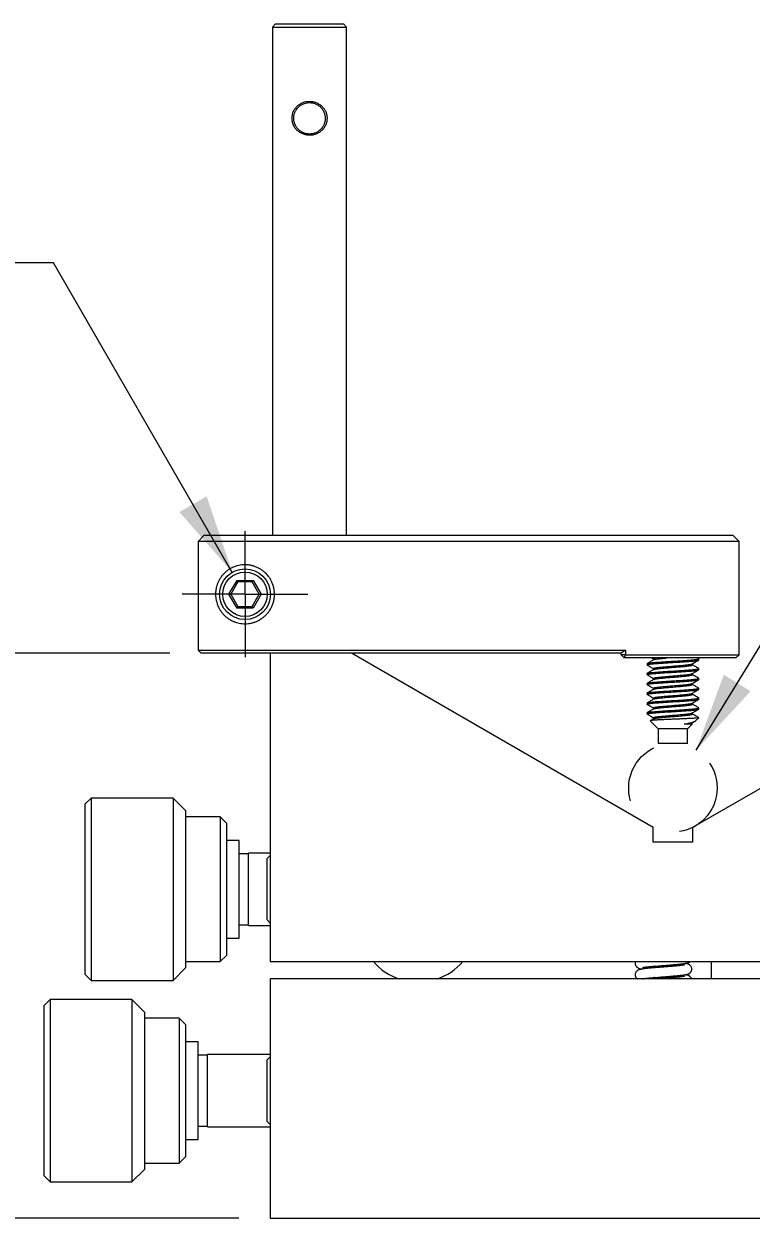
# Model space of a CAD drawing. Header units: inches. Extents: x 0.1 to 10.9, y 0.1 to 8.4.
# Drawn here: x 6.521 to 7.677, y 1.89 to 3.788 of the extents above; entities that cross this region are included whole.
import ezdxf

# ---------------------------------------------------------------- set-up
doc = ezdxf.new("R2010")
doc.units = ezdxf.units.IN
doc.header["$MEASUREMENT"] = 0
doc.linetypes.add('HIDDEN', pattern=[0.075, 0.05, -0.025])
doc.styles.add('SLDTEXTSTYLE0', font='TXT', dxfattribs={"width": 0.75})
doc.dimstyles.new('SLDDIMSTYLE0', dxfattribs={"dimtxt": 0.08, "dimasz": 0.125, "dimexe": 0, "dimexo": 0.0625, "dimgap": 0.02, "dimtad": 0, "dimtih": 1, "dimtoh": 1, "dimlfac": 2, "dimrnd": 1e-09, "dimzin": 4, "dimdsep": 46, "dimtxsty": 'SLDTEXTSTYLE0', "dimsah": 1, "dimcen": 0.09, "dimadec": 0, "dimazin": 1, "dimtfac": 1, "dimtofl": 0, "dimtmove": 0, "dimatfit": 3, "dimfxl": 1, "dimfrac": 2, "dimtolj": 1, "dimtzin": 12, "dimarcsym": 0})
doc.dimstyles.new('SLDDIMSTYLE4', dxfattribs={"dimtxt": 0.08, "dimasz": 0.125, "dimexe": 0, "dimexo": 0.0625, "dimgap": 0.02, "dimtad": 0, "dimtih": 1, "dimtoh": 1, "dimlfac": 2, "dimrnd": 1e-09, "dimdsep": 46, "dimtxsty": 'SLDTEXTSTYLE0', "dimsah": 1, "dimcen": 0, "dimadec": 0, "dimazin": 2, "dimtfac": 1, "dimtofl": 0, "dimtmove": 0, "dimatfit": 3, "dimfxl": 1, "dimfrac": 2, "dimtolj": 1, "dimtzin": 12, "dimarcsym": 0})
doc.dimstyles.new('SLDDIMSTYLE6', dxfattribs={"dimtxt": 0.08, "dimasz": 0.125, "dimexe": 0, "dimexo": 0.0625, "dimgap": 0.02, "dimtad": 0, "dimtih": 1, "dimtoh": 1, "dimlfac": 2, "dimrnd": 1e-09, "dimzin": 12, "dimdsep": 46, "dimtxsty": 'SLDTEXTSTYLE0', "dimsah": 1, "dimcen": 0, "dimadec": 0, "dimazin": 3, "dimtfac": 1, "dimtofl": 0, "dimtmove": 0, "dimatfit": 3, "dimfxl": 1, "dimfrac": 2, "dimtolj": 1, "dimtzin": 12, "dimarcsym": 0})

# ---------------------------------------------------------------- blocks, each defined once
blk = doc.blocks.new('_D_19')
at = {"color": 8, "linetype": 'Continuous', "lineweight": 0}
for p, q in [((7.5896, 2.6339), (8.084, 3.44)), ((8.084, 3.44), (8.234, 3.44))]:
    blk.add_line(p, q, dxfattribs=at)
at = {"color": 8, "linetype": 'Continuous', "lineweight": 18}
blk.add_solid([(7.5896, 2.6339), (7.6762, 2.7274), (7.6336, 2.7535)], dxfattribs=at)
at = {"color": 8, "linetype": 'Continuous', "lineweight": 18, "char_height": 0.08, "attachment_point": 1, "style": 'SLDTEXTSTYLE0'}
for s, insert in [('Ø', (8.234, 3.4796)), ('0.28', (8.3266, 3.4796)), ('in [Ø7.1mm]', (8.5335, 3.4796)), ('TEST BALL', (8.234, 3.3526))]:
    blk.add_mtext(s, dxfattribs=dict(at, insert=insert))
blk = doc.blocks.new('_D_20')
at = {"color": 8, "linetype": 'Continuous', "lineweight": 0}
for p, q in [((6.7531, 2.7877), (6.0032, 2.7877)), ((6.0532, 2.7877), (6.0532, 2.5938)), ((5.8498, 2.2201), (5.8254, 2.2201)), ((5.8254, 2.2201), (5.8254, 2.0931)), ((6.2567, 2.2201), (6.2811, 2.2201)), ((6.2811, 2.2201), (6.2811, 2.0931)), ((5.8254, 2.0931), (5.8498, 2.0931)), ((6.2811, 2.0931), (6.2567, 2.0931)), ((6.0532, 1.8902), (6.0532, 2.0769)), ((6.8628, 1.8902), (6.0032, 1.8902))]:
    blk.add_line(p, q, dxfattribs=at)
at = {"color": 8, "linetype": 'Continuous', "lineweight": 18}
for points in [[(6.0532, 2.7877), (6.0282, 2.6627), (6.0782, 2.6627)], [(6.0532, 1.8902), (6.0782, 2.0152), (6.0282, 2.0152)]]:
    blk.add_solid(points, dxfattribs=at)
at = {"color": 8, "linetype": 'Continuous', "lineweight": 18, "char_height": 0.08, "attachment_point": 1, "style": 'SLDTEXTSTYLE0'}
for s, insert in [('MINIMUM', (5.8077, 2.5699)), ('ADJUSTABLE HEIGHT', (5.5434, 2.4429)), ('1.80in', (5.9066, 2.3395)), ('45.6mm', (5.8498, 2.1962))]:
    blk.add_mtext(s, dxfattribs=dict(at, insert=insert))
blk = doc.blocks.new('_D_21')
at = {"color": 8, "linetype": 'Continuous', "lineweight": 0}
for p, q in [((6.5686, 3.4083), (6.4186, 3.4083)), ((6.8526, 2.9163), (6.5686, 3.4083))]:
    blk.add_line(p, q, dxfattribs=at)
at = {"color": 8, "linetype": 'Continuous', "lineweight": 18}
blk.add_solid([(6.8526, 2.9163), (6.8118, 3.0371), (6.7685, 3.0121)], dxfattribs=at)
at = {"color": 8, "linetype": 'Continuous', "lineweight": 18, "char_height": 0.08, "attachment_point": 1, "style": 'SLDTEXTSTYLE0'}
for s, insert in [('3-48 LOCKING SCREW', (5.2637, 3.4479)), ('FOR ADJUSTING PM4', (5.3248, 3.3209)), ('5/64in [2.0mm] HEX', (5.4002, 3.1939))]:
    blk.add_mtext(s, dxfattribs=dict(at, insert=insert))
blk = doc.blocks.new('SW_CENTERMARKSYMBOL_7')
at = {"color": 0, "linetype": 'Continuous', "lineweight": 18}
for q in [(0, 0.1), (-0.1, 0), (0, -0.1), (0.1, 0)]:
    blk.add_line((0, 0), q, dxfattribs=at)

msp = doc.modelspace()

# ---------------------------------------------------------------- linework, layer by layer
at = {"color": 7, "linetype": 'Continuous', "lineweight": 18}
for p, q in [((6.9213, 3.7877), (6.9163, 3.7827)), ((6.9163, 3.7827), (6.9163, 2.9752)), ((6.9163, 3.7827), (7.0343, 3.7827)), ((6.9213, 3.7877), (7.0293, 3.7877)), ((7.0343, 3.7827), (7.0293, 3.7877)), ((7.0343, 2.9752), (7.0343, 3.7827)), ((6.8081, 2.9752), (6.7981, 2.9652)), ((6.9457, 2.9652), (6.7981, 2.9652)), ((6.7981, 2.9652), (6.7981, 2.7927)), ((6.8081, 2.9752), (6.9426, 2.9752)), ((6.9426, 2.9752), (7.513, 2.9752)), ((7.5098, 2.9652), (6.9457, 2.9652)), ((7.6578, 2.9652), (7.5098, 2.9652)), ((7.513, 2.9752), (7.6478, 2.9752)), ((7.6578, 2.9652), (7.6478, 2.9752)), ((7.6578, 2.7852), (7.6578, 2.9652)), ((6.8473, 2.8815), (6.8601, 2.9035)), ((6.8601, 2.9035), (6.8855, 2.9035)), ((6.8601, 2.9035), (6.8615, 2.901)), ((6.884, 2.901), (6.8855, 2.9035)), ((6.8855, 2.9035), (6.8982, 2.8815)), ((6.8615, 2.901), (6.8502, 2.8815)), ((6.884, 2.901), (6.8615, 2.901)), ((6.8953, 2.8815), (6.884, 2.901)), ((6.8601, 2.8594), (6.8473, 2.8815)), ((6.8473, 2.8815), (6.8502, 2.8815)), ((6.8502, 2.8815), (6.8615, 2.8619)), ((6.884, 2.8619), (6.8953, 2.8815)), ((6.8982, 2.8815), (6.8855, 2.8594)), ((6.8953, 2.8815), (6.8982, 2.8815)), ((6.8601, 2.8594), (6.8615, 2.8619)), ((6.8855, 2.8594), (6.8601, 2.8594)), ((6.8615, 2.8619), (6.884, 2.8619)), ((6.884, 2.8619), (6.8855, 2.8594)), ((6.7981, 2.7927), (6.9457, 2.7927)), ((6.7981, 2.7927), (6.8031, 2.7877)), ((6.9457, 2.7927), (7.4773, 2.7927)), ((7.4773, 2.7927), (7.4703, 2.7879)), ((7.4773, 2.7927), (7.4773, 2.7852)), ((6.9128, 2.7877), (6.8031, 2.7877)), ((7.0418, 2.7877), (6.9128, 2.7877)), ((6.9128, 2.7877), (6.9128, 2.2977)), ((7.4703, 2.7877), (7.0418, 2.7877)), ((7.5215, 2.5108), (7.0418, 2.7877)), ((7.4703, 2.7852), (7.4703, 2.7879)), ((7.4773, 2.7852), (7.4703, 2.7852)), ((7.4753, 2.7802), (7.4703, 2.7852)), ((7.4753, 2.7802), (7.4773, 2.7852)), ((7.5114, 2.7802), (7.4753, 2.7802)), ((7.4773, 2.7852), (7.5098, 2.7852)), ((7.5098, 2.7852), (7.6578, 2.7852)), ((7.6528, 2.7802), (7.5114, 2.7802)), ((7.5118, 2.7712), (7.5118, 2.7693)), ((7.5196, 2.7802), (7.5219, 2.7789)), ((7.5219, 2.779), (7.5219, 2.7773)), ((7.5836, 2.7693), (7.5836, 2.7711)), ((8.0637, 2.7877), (7.584, 2.5108)), ((7.5936, 2.7793), (7.5919, 2.7802)), ((7.5938, 2.7771), (7.5938, 2.779)), ((7.6528, 2.7802), (7.6578, 2.7852)), ((7.5118, 2.7556), (7.5118, 2.7537)), ((7.5219, 2.7634), (7.5219, 2.7616)), ((7.5836, 2.7537), (7.5836, 2.7554)), ((7.5938, 2.7615), (7.5938, 2.7634)), ((7.5118, 2.74), (7.5118, 2.738)), ((7.5219, 2.7478), (7.5219, 2.746)), ((7.5836, 2.738), (7.5836, 2.7398)), ((7.5938, 2.7458), (7.5938, 2.7478)), ((7.5118, 2.7244), (7.5118, 2.7224)), ((7.5219, 2.7322), (7.5219, 2.7304)), ((7.5219, 2.7165), (7.5219, 2.7148)), ((7.5836, 2.7224), (7.5836, 2.7242)), ((7.5938, 2.7302), (7.5938, 2.7322)), ((7.5938, 2.7146), (7.5938, 2.7165)), ((7.5118, 2.7087), (7.5118, 2.7068)), ((7.5219, 2.7009), (7.5219, 2.6991)), ((7.5836, 2.7068), (7.5836, 2.7086)), ((7.5938, 2.699), (7.5938, 2.7009)), ((7.5118, 2.6931), (7.5118, 2.6912)), ((7.5167, 2.6803), (7.5293, 2.6677)), ((7.5219, 2.6853), (7.5219, 2.6835)), ((7.5832, 2.6751), (7.5836, 2.6755)), ((7.5833, 2.6771), (7.5882, 2.68)), ((7.5836, 2.6912), (7.5836, 2.6929)), ((7.5836, 2.6755), (7.5836, 2.6773)), ((7.5838, 2.6756), (7.5836, 2.6757)), ((7.5892, 2.6807), (7.5938, 2.6853)), ((7.5938, 2.6853), (7.5938, 2.6853)), ((7.5293, 2.6677), (7.5293, 2.6443)), ((7.5762, 2.6677), (7.5293, 2.6677)), ((7.5762, 2.6677), (7.5839, 2.6754)), ((7.5762, 2.6443), (7.5762, 2.6677)), ((7.5762, 2.6443), (7.5293, 2.6443)), ((6.6284, 2.5577), (6.6184, 2.5477)), ((6.6184, 2.5477), (6.6184, 2.2777)), ((6.7584, 2.5577), (6.6284, 2.5577)), ((6.6284, 2.5577), (6.6284, 2.2677)), ((6.7784, 2.5377), (6.7584, 2.5577)), ((6.7584, 2.5577), (6.7584, 2.2677)), ((6.7784, 2.5377), (6.7784, 2.2877)), ((6.8334, 2.5277), (6.7784, 2.5277)), ((6.8434, 2.5177), (6.8334, 2.5277)), ((6.8334, 2.5277), (6.8334, 2.2977)), ((6.8434, 2.5177), (6.8434, 2.3077)), ((7.5215, 2.4877), (7.5215, 2.5108)), ((7.584, 2.5108), (7.584, 2.4877)), ((6.8634, 2.4902), (6.8434, 2.4902)), ((6.8634, 2.3352), (6.8634, 2.4902)), ((7.584, 2.4877), (7.5215, 2.4877)), ((6.8784, 2.4692), (6.8634, 2.4692)), ((6.9128, 2.4702), (6.8784, 2.4702)), ((6.8784, 2.3552), (6.8784, 2.4702)), ((6.9128, 2.4665), (6.9078, 2.4615)), ((6.9078, 2.4127), (6.9078, 2.4615)), ((6.9078, 2.364), (6.9078, 2.4127)), ((6.8634, 2.3562), (6.8784, 2.3562)), ((6.8784, 2.3552), (6.9128, 2.3552)), ((6.9078, 2.364), (6.9128, 2.359)), ((6.8434, 2.3352), (6.8634, 2.3352)), ((6.7784, 2.2977), (6.8334, 2.2977)), ((6.8334, 2.2977), (6.8434, 2.3077)), ((6.9128, 2.2977), (8.0878, 2.2977)), ((7.6133, 2.2977), (7.6133, 2.2702)), ((6.6184, 2.2777), (6.6284, 2.2677)), ((6.7584, 2.2677), (6.7784, 2.2877)), ((6.6284, 2.2677), (6.7584, 2.2677)), ((6.9128, 2.2702), (6.9128, 1.8902)), ((8.1378, 2.2702), (6.9128, 2.2702)), ((6.5632, 2.2377), (6.5532, 2.2277)), ((6.5532, 2.2277), (6.5532, 1.9577)), ((6.6932, 2.2377), (6.5632, 2.2377)), ((6.5632, 2.2377), (6.5632, 1.9477)), ((6.7132, 2.2177), (6.6932, 2.2377)), ((6.6932, 2.2377), (6.6932, 1.9477)), ((6.7132, 2.2177), (6.7132, 1.9677)), ((6.7682, 2.2077), (6.7132, 2.2077)), ((6.7782, 2.1977), (6.7682, 2.2077)), ((6.7682, 2.2077), (6.7682, 1.9777)), ((6.7782, 2.1977), (6.7782, 1.9877)), ((6.7982, 2.1702), (6.7782, 2.1702)), ((6.7982, 2.0152), (6.7982, 2.1702)), ((6.8132, 2.1492), (6.7982, 2.1492)), ((6.9128, 2.1502), (6.8132, 2.1502)), ((6.8132, 2.0352), (6.8132, 2.1502)), ((6.9128, 2.1465), (6.9078, 2.1415)), ((6.9078, 2.044), (6.9078, 2.1415)), ((6.7982, 2.0362), (6.8132, 2.0362)), ((6.8132, 2.0352), (6.9128, 2.0352)), ((6.9078, 2.044), (6.9128, 2.039)), ((6.7782, 2.0152), (6.7982, 2.0152)), ((6.7132, 1.9777), (6.7682, 1.9777)), ((6.7682, 1.9777), (6.7782, 1.9877)), ((6.5532, 1.9577), (6.5632, 1.9477)), ((6.6932, 1.9477), (6.7132, 1.9677)), ((6.5632, 1.9477), (6.6932, 1.9477)), ((6.9128, 1.8902), (8.1378, 1.8902))]:
    msp.add_line(p, q, dxfattribs=at)
for radius in [0.0403, 0.0353]:
    msp.add_circle((6.8728, 2.8815), radius, dxfattribs=at)
at = {"color": 8, "linetype": 'HIDDEN', "lineweight": 18}
msp.add_circle((7.5528, 2.5739), 0.0703, dxfattribs=at)
at = {"color": 7, "linetype": 'Continuous', "lineweight": 18}
for start, end in [(220.7934, 251.2031), (288.7969, 319.2066)]:
    msp.add_arc((7.1478, 2.359), 0.0938, start, end, dxfattribs=at)
for points, knots in [([(6.9753, 3.6642), (6.9771, 3.6641), (6.9808, 3.664), (6.9861, 3.6624), (6.991, 3.6599), (6.9954, 3.6565), (6.999, 3.6524), (7.0017, 3.6479), (7.0033, 3.6429), (7.0038, 3.6378), (7.0033, 3.6326), (7.0017, 3.6277), (6.9991, 3.6231), (6.9954, 3.619), (6.9911, 3.6156), (6.9862, 3.613), (6.9809, 3.6115), (6.9753, 3.6111), (6.9697, 3.6116), (6.9643, 3.6132), (6.9595, 3.6156), (6.9551, 3.619), (6.9515, 3.623), (6.9489, 3.6276), (6.9473, 3.6325), (6.9468, 3.6377), (6.9473, 3.6429), (6.9488, 3.6478), (6.9515, 3.6524), (6.9552, 3.6565), (6.9595, 3.6599), (6.9644, 3.6624), (6.9697, 3.664), (6.9734, 3.6641), (6.9753, 3.6642)], [0, 0, 0, 0, 0.032022, 0.063226, 0.094709, 0.12754, 0.160585, 0.191041, 0.220273, 0.249816, 0.27933, 0.308563, 0.339053, 0.372165, 0.405024, 0.43652, 0.467735, 0.499779, 0.53196, 0.564197, 0.595623, 0.627362, 0.66046, 0.690959, 0.720226, 0.749801, 0.779323, 0.808575, 0.839108, 0.872293, 0.905232, 0.93677, 0.967989, 1, 1, 1, 1]), ([(6.9753, 3.6627), (6.974, 3.6627), (6.9712, 3.6625), (6.9668, 3.6614), (6.962, 3.6592), (6.9574, 3.6556), (6.9538, 3.651), (6.9516, 3.6461), (6.9505, 3.6417), (6.9502, 3.6375), (6.9505, 3.6332), (6.9515, 3.6297), (6.9525, 3.6274), (6.9531, 3.6262), (6.9538, 3.625), (6.9551, 3.6229), (6.9571, 3.6204), (6.9599, 3.618), (6.9623, 3.6163), (6.9641, 3.6153), (6.9651, 3.6149), (6.9655, 3.6147), (6.9656, 3.6147), (6.9656, 3.6147), (6.9656, 3.6147), (6.9656, 3.6147), (6.9672, 3.614), (6.9705, 3.613), (6.975, 3.6126), (6.9786, 3.6129), (6.9814, 3.6134), (6.9847, 3.6145), (6.9888, 3.6164), (6.9932, 3.6199), (6.9966, 3.6243), (6.9986, 3.6284), (6.9996, 3.6317), (7.0001, 3.6345), (7.0004, 3.6381), (7.0001, 3.6417), (6.9992, 3.645), (6.9981, 3.6481), (6.9961, 3.6518), (6.993, 3.6555), (6.9893, 3.6586), (6.985, 3.6609), (6.9803, 3.6624), (6.9769, 3.6626), (6.9753, 3.6627)], [0, 0, 0, 0, 0.023506, 0.052105, 0.085928, 0.12505, 0.164158, 0.197941, 0.226474, 0.249904, 0.277045, 0.30822, 0.316683, 0.325413, 0.334412, 0.343767, 0.372327, 0.39572, 0.415777, 0.429341, 0.435903, 0.437196, 0.437456, 0.437511, 0.437523, 0.437526, 0.437626, 0.470495, 0.501732, 0.521831, 0.538927, 0.555779, 0.586951, 0.625251, 0.663452, 0.694584, 0.711445, 0.728534, 0.748538, 0.779674, 0.795879, 0.812538, 0.84354, 0.874768, 0.906253, 0.937605, 0.968758, 1, 1, 1, 1]), ([(6.9103, 2.9096), (6.9113, 2.9082), (6.9133, 2.9053), (6.9157, 2.9006), (6.9176, 2.8956), (6.9189, 2.8905), (6.9196, 2.8853), (6.9197, 2.88), (6.9193, 2.8748), (6.9182, 2.8696), (6.9166, 2.8646), (6.9144, 2.8598), (6.9117, 2.8553), (6.9086, 2.8511), (6.9049, 2.8473), (6.9009, 2.8439), (6.8966, 2.841), (6.892, 2.8387), (6.8874, 2.8368), (6.8826, 2.8356), (6.8778, 2.8348), (6.8731, 2.8345), (6.8683, 2.8347), (6.8636, 2.8354), (6.859, 2.8366), (6.8544, 2.8383), (6.8499, 2.8405), (6.8455, 2.8433), (6.8416, 2.8464), (6.8383, 2.8497), (6.8354, 2.8531), (6.8328, 2.8569), (6.8307, 2.8607), (6.829, 2.8645), (6.8277, 2.8683), (6.8268, 2.8722), (6.8261, 2.8763), (6.8258, 2.8805), (6.8259, 2.8846), (6.8264, 2.8883), (6.827, 2.8918), (6.828, 2.8956), (6.8295, 2.8996), (6.8314, 2.9038), (6.834, 2.9081), (6.8374, 2.9124), (6.8415, 2.9166), (6.8457, 2.9199), (6.8499, 2.9225), (6.854, 2.9245), (6.8582, 2.9261), (6.8628, 2.9274), (6.8676, 2.9282), (6.8727, 2.9284), (6.8779, 2.9282), (6.8831, 2.9273), (6.8882, 2.9258), (6.8931, 2.9238), (6.8976, 2.9213), (6.9017, 2.9185), (6.9051, 2.9155), (6.908, 2.9125), (6.9095, 2.9106), (6.9103, 2.9096)], [0, 0, 0, 0, 0.016955, 0.033964, 0.05092, 0.067874, 0.084883, 0.101837, 0.118769, 0.135756, 0.15269, 0.169636, 0.186637, 0.203582, 0.220495, 0.237465, 0.254375, 0.270759, 0.287198, 0.303583, 0.319608, 0.335681, 0.351713, 0.368622, 0.385578, 0.402497, 0.42174, 0.441032, 0.460281, 0.476814, 0.493412, 0.509993, 0.526503, 0.539975, 0.553475, 0.566929, 0.580531, 0.59419, 0.607783, 0.61932, 0.630894, 0.642442, 0.65862, 0.674859, 0.691064, 0.712817, 0.734645, 0.75641, 0.772888, 0.78943, 0.805962, 0.822426, 0.839932, 0.857487, 0.874982, 0.892554, 0.91019, 0.927758, 0.94394, 0.960174, 0.976358, 0.988179, 1, 1, 1, 1]), ([(7.512, 2.769), (7.5119, 2.7691), (7.5116, 2.7693), (7.512, 2.7696), (7.513, 2.7699), (7.5148, 2.7703), (7.5172, 2.7706), (7.5202, 2.7709), (7.5237, 2.7712), (7.5277, 2.7715), (7.5322, 2.7719), (7.537, 2.7722), (7.5422, 2.7725), (7.5475, 2.7729), (7.5528, 2.7732), (7.5581, 2.7735), (7.5634, 2.7738), (7.5685, 2.7742), (7.5734, 2.7745), (7.5778, 2.7748), (7.5818, 2.7751), (7.5854, 2.7754), (7.5884, 2.7758), (7.5908, 2.7761), (7.5925, 2.7764), (7.5936, 2.7768), (7.5937, 2.777), (7.5938, 2.7771)], [0, 0, 0, 0, 0.031943, 0.071696, 0.112145, 0.15295, 0.193755, 0.234204, 0.273957, 0.313711, 0.354159, 0.394964, 0.43577, 0.476218, 0.515972, 0.555725, 0.596173, 0.636979, 0.677784, 0.718232, 0.757986, 0.797739, 0.838188, 0.878993, 0.919798, 0.960247, 1, 1, 1, 1]), ([(7.5118, 2.7712), (7.5118, 2.7713), (7.512, 2.7715), (7.513, 2.7719), (7.5148, 2.7722), (7.5172, 2.7725), (7.5202, 2.7729), (7.5237, 2.7732), (7.5277, 2.7735), (7.5322, 2.7738), (7.537, 2.7742), (7.5422, 2.7745), (7.5475, 2.7748), (7.5528, 2.7751), (7.5581, 2.7754), (7.5634, 2.7758), (7.5685, 2.7761), (7.5734, 2.7764), (7.5778, 2.7768), (7.5818, 2.7771), (7.5853, 2.7774), (7.5883, 2.7777), (7.5907, 2.7781), (7.5925, 2.7784), (7.5935, 2.7787), (7.5938, 2.7789), (7.5938, 2.7791), (7.5936, 2.7792), (7.5935, 2.7793)], [0, 0, 0, 0, 0.039767, 0.080229, 0.121048, 0.161867, 0.20233, 0.242097, 0.281863, 0.322326, 0.363145, 0.403964, 0.444426, 0.484193, 0.52396, 0.564422, 0.605241, 0.646061, 0.686523, 0.72629, 0.76571, 0.805817, 0.84628, 0.886752, 0.926886, 0.96635, 0.968391, 1, 1, 1, 1]), ([(7.5222, 2.7774), (7.5205, 2.7764), (7.5171, 2.7744), (7.5137, 2.7725), (7.512, 2.7715)], [0, 0, 0, 0, 0.499614, 1, 1, 1, 1]), ([(7.5219, 2.779), (7.5219, 2.779), (7.5218, 2.7792), (7.5222, 2.7794), (7.5233, 2.7798), (7.5245, 2.7801), (7.5253, 2.7802), (7.5253, 2.7802)], [0, 0, 0, 0, 0.000423, 0.327337, 0.660472, 0.995735, 1, 1, 1, 1]), ([(7.5219, 2.7634), (7.5219, 2.7634), (7.5218, 2.7635), (7.5222, 2.7638), (7.5233, 2.7642), (7.5252, 2.7646), (7.5277, 2.765), (7.5309, 2.7654), (7.5345, 2.7657), (7.5387, 2.7661), (7.5432, 2.7665), (7.548, 2.7669), (7.5527, 2.7673), (7.5575, 2.7677), (7.5622, 2.7681), (7.5667, 2.7685), (7.5709, 2.7689), (7.5746, 2.7693), (7.5778, 2.7697), (7.5804, 2.7701), (7.5822, 2.7705), (7.5832, 2.7707), (7.5833, 2.7709), (7.5833, 2.7709)], [0, 0, 0, 0, 0.000067, 0.051706, 0.104328, 0.157286, 0.209907, 0.261546, 0.313185, 0.365807, 0.418765, 0.471387, 0.523026, 0.573905, 0.625747, 0.677934, 0.729824, 0.784505, 0.836144, 0.888766, 0.941724, 0.994346, 1, 1, 1, 1]), ([(7.5222, 2.7774), (7.5223, 2.7774), (7.5224, 2.7776), (7.5233, 2.7779), (7.5252, 2.7783), (7.5277, 2.7787), (7.5309, 2.779), (7.5345, 2.7794), (7.5387, 2.7798), (7.5417, 2.7801), (7.5433, 2.7802), (7.5433, 2.7802)], [0, 0, 0, 0, 0.0159233, 0.1567426, 0.2984612, 0.4392806, 0.57747, 0.7156593, 0.8564787, 0.9981973, 1, 1, 1, 1]), ([(7.5833, 2.7709), (7.585, 2.7719), (7.5884, 2.7739), (7.5918, 2.7758), (7.5936, 2.7768)], [0, 0, 0, 0, 0.499619, 1, 1, 1, 1]), ([(7.512, 2.7534), (7.5119, 2.7535), (7.5116, 2.7537), (7.512, 2.754), (7.513, 2.7543), (7.5148, 2.7546), (7.5172, 2.755), (7.5202, 2.7553), (7.5237, 2.7556), (7.5277, 2.7559), (7.5322, 2.7562), (7.537, 2.7566), (7.5422, 2.7569), (7.5475, 2.7572), (7.5528, 2.7576), (7.5581, 2.7579), (7.5634, 2.7582), (7.5685, 2.7585), (7.5734, 2.7589), (7.5778, 2.7592), (7.5818, 2.7595), (7.5854, 2.7598), (7.5884, 2.7602), (7.5908, 2.7605), (7.5925, 2.7608), (7.5936, 2.7612), (7.5937, 2.7614), (7.5938, 2.7615)], [0, 0, 0, 0, 0.031943, 0.071696, 0.112145, 0.15295, 0.193755, 0.234204, 0.273957, 0.313711, 0.354159, 0.394964, 0.43577, 0.476218, 0.515972, 0.555725, 0.596173, 0.636979, 0.677784, 0.718232, 0.757986, 0.797739, 0.838188, 0.878993, 0.919798, 0.960247, 1, 1, 1, 1]), ([(7.5118, 2.7556), (7.5118, 2.7557), (7.512, 2.7559), (7.513, 2.7562), (7.5148, 2.7566), (7.5172, 2.7569), (7.5202, 2.7572), (7.5237, 2.7576), (7.5277, 2.7579), (7.5322, 2.7582), (7.537, 2.7585), (7.5422, 2.7589), (7.5475, 2.7592), (7.5528, 2.7595), (7.5581, 2.7598), (7.5634, 2.7602), (7.5685, 2.7605), (7.5734, 2.7608), (7.5778, 2.7612), (7.5818, 2.7615), (7.5853, 2.7618), (7.5883, 2.7621), (7.5907, 2.7624), (7.5925, 2.7628), (7.5935, 2.7631), (7.5938, 2.7633), (7.5938, 2.7635), (7.5936, 2.7636), (7.5935, 2.7637)], [0, 0, 0, 0, 0.039767, 0.080229, 0.121048, 0.161867, 0.20233, 0.242097, 0.281863, 0.322326, 0.363145, 0.403964, 0.444426, 0.484193, 0.52396, 0.564422, 0.605241, 0.646061, 0.686523, 0.72629, 0.76571, 0.805817, 0.84628, 0.886752, 0.926886, 0.96635, 0.968391, 1, 1, 1, 1]), ([(7.512, 2.769), (7.5137, 2.768), (7.517, 2.7661), (7.5203, 2.7642), (7.5219, 2.7633)], [0, 0, 0, 0, 0.51523, 1, 1, 1, 1]), ([(7.5222, 2.7618), (7.5205, 2.7608), (7.5171, 2.7588), (7.5137, 2.7568), (7.512, 2.7559)], [0, 0, 0, 0, 0.499614, 1, 1, 1, 1]), ([(7.512, 2.7534), (7.5137, 2.7524), (7.517, 2.7505), (7.5203, 2.7486), (7.5219, 2.7476)], [0, 0, 0, 0, 0.51523, 1, 1, 1, 1]), ([(7.5219, 2.7478), (7.5219, 2.7478), (7.5218, 2.7479), (7.5222, 2.7482), (7.5233, 2.7486), (7.5252, 2.749), (7.5277, 2.7494), (7.5309, 2.7497), (7.5345, 2.7501), (7.5387, 2.7505), (7.5432, 2.7509), (7.548, 2.7513), (7.5527, 2.7517), (7.5575, 2.7521), (7.5622, 2.7525), (7.5667, 2.7529), (7.5709, 2.7533), (7.5746, 2.7536), (7.5778, 2.754), (7.5804, 2.7544), (7.5822, 2.7548), (7.5832, 2.7551), (7.5833, 2.7553), (7.5833, 2.7553)], [0, 0, 0, 0, 0.000067, 0.051706, 0.104328, 0.157286, 0.209907, 0.261546, 0.313185, 0.365807, 0.418765, 0.471387, 0.523026, 0.573905, 0.625747, 0.677934, 0.729824, 0.784505, 0.836144, 0.888766, 0.941724, 0.994346, 1, 1, 1, 1]), ([(7.5222, 2.7618), (7.5223, 2.7618), (7.5224, 2.762), (7.5233, 2.7622), (7.5252, 2.7626), (7.5277, 2.763), (7.5309, 2.7634), (7.5345, 2.7638), (7.5387, 2.7642), (7.5432, 2.7646), (7.548, 2.765), (7.5528, 2.7654), (7.5576, 2.7657), (7.5623, 2.7661), (7.5669, 2.7665), (7.571, 2.7669), (7.5747, 2.7673), (7.5778, 2.7677), (7.5803, 2.7681), (7.5822, 2.7685), (7.5834, 2.7689), (7.5835, 2.7691), (7.5836, 2.7693)], [0, 0, 0, 0, 0.005949, 0.058561, 0.111508, 0.16412, 0.215749, 0.267378, 0.319989, 0.372937, 0.425548, 0.477177, 0.528806, 0.581417, 0.634365, 0.686976, 0.738605, 0.789474, 0.841306, 0.893483, 0.945363, 1, 1, 1, 1]), ([(7.5222, 2.7462), (7.5223, 2.7462), (7.5224, 2.7463), (7.5233, 2.7466), (7.5252, 2.747), (7.5277, 2.7474), (7.5309, 2.7478), (7.5345, 2.7482), (7.5387, 2.7486), (7.5432, 2.749), (7.548, 2.7494), (7.5528, 2.7497), (7.5576, 2.7501), (7.5623, 2.7505), (7.5669, 2.7509), (7.571, 2.7513), (7.5747, 2.7517), (7.5778, 2.7521), (7.5803, 2.7525), (7.5822, 2.7529), (7.5834, 2.7533), (7.5835, 2.7535), (7.5836, 2.7537)], [0, 0, 0, 0, 0.005949, 0.058561, 0.111508, 0.16412, 0.215749, 0.267378, 0.319989, 0.372937, 0.425548, 0.477177, 0.528806, 0.581417, 0.634365, 0.686976, 0.738605, 0.789474, 0.841306, 0.893483, 0.945363, 1, 1, 1, 1]), ([(7.5833, 2.7553), (7.585, 2.7563), (7.5884, 2.7582), (7.5918, 2.7602), (7.5936, 2.7612)], [0, 0, 0, 0, 0.499619, 1, 1, 1, 1]), ([(7.5936, 2.7637), (7.5919, 2.7647), (7.5885, 2.7666), (7.5852, 2.7685), (7.5836, 2.7694)], [0, 0, 0, 0, 0.515038, 1, 1, 1, 1]), ([(7.5936, 2.748), (7.5919, 2.749), (7.5885, 2.751), (7.5852, 2.7529), (7.5836, 2.7538)], [0, 0, 0, 0, 0.5150381, 1, 1, 1, 1]), ([(7.512, 2.7378), (7.5119, 2.7379), (7.5116, 2.738), (7.512, 2.7383), (7.513, 2.7387), (7.5148, 2.739), (7.5172, 2.7393), (7.5202, 2.7397), (7.5237, 2.74), (7.5277, 2.7403), (7.5322, 2.7406), (7.537, 2.741), (7.5422, 2.7413), (7.5475, 2.7416), (7.5528, 2.7419), (7.5581, 2.7422), (7.5634, 2.7426), (7.5685, 2.7429), (7.5734, 2.7432), (7.5778, 2.7436), (7.5818, 2.7439), (7.5854, 2.7442), (7.5884, 2.7445), (7.5908, 2.7449), (7.5925, 2.7452), (7.5936, 2.7455), (7.5937, 2.7457), (7.5938, 2.7458)], [0, 0, 0, 0, 0.031943, 0.071696, 0.112145, 0.15295, 0.193755, 0.234204, 0.273957, 0.313711, 0.354159, 0.394964, 0.43577, 0.476218, 0.515972, 0.555725, 0.596173, 0.636979, 0.677784, 0.718232, 0.757986, 0.797739, 0.838188, 0.878993, 0.919798, 0.960247, 1, 1, 1, 1]), ([(7.5118, 2.74), (7.5118, 2.7401), (7.512, 2.7403), (7.513, 2.7406), (7.5148, 2.741), (7.5172, 2.7413), (7.5202, 2.7416), (7.5237, 2.7419), (7.5277, 2.7422), (7.5322, 2.7426), (7.537, 2.7429), (7.5422, 2.7432), (7.5475, 2.7436), (7.5528, 2.7439), (7.5581, 2.7442), (7.5634, 2.7445), (7.5685, 2.7449), (7.5734, 2.7452), (7.5778, 2.7455), (7.5818, 2.7458), (7.5853, 2.7461), (7.5883, 2.7465), (7.5907, 2.7468), (7.5925, 2.7471), (7.5935, 2.7475), (7.5938, 2.7477), (7.5938, 2.7479), (7.5936, 2.748), (7.5935, 2.748)], [0, 0, 0, 0, 0.039767, 0.080229, 0.121048, 0.161867, 0.20233, 0.242097, 0.281863, 0.322326, 0.363145, 0.403964, 0.444426, 0.484193, 0.52396, 0.564422, 0.605241, 0.646061, 0.686523, 0.72629, 0.76571, 0.805817, 0.84628, 0.886752, 0.926886, 0.96635, 0.968391, 1, 1, 1, 1]), ([(7.5118, 2.7244), (7.5118, 2.7245), (7.512, 2.7247), (7.513, 2.725), (7.5148, 2.7253), (7.5172, 2.7257), (7.5202, 2.726), (7.5237, 2.7263), (7.5277, 2.7266), (7.5322, 2.7269), (7.537, 2.7273), (7.5422, 2.7276), (7.5475, 2.7279), (7.5528, 2.7283), (7.5581, 2.7286), (7.5634, 2.7289), (7.5685, 2.7292), (7.5734, 2.7296), (7.5778, 2.7299), (7.5818, 2.7302), (7.5853, 2.7305), (7.5883, 2.7308), (7.5907, 2.7312), (7.5925, 2.7315), (7.5935, 2.7318), (7.5938, 2.7321), (7.5938, 2.7322), (7.5936, 2.7323), (7.5935, 2.7324)], [0, 0, 0, 0, 0.039767, 0.080229, 0.121048, 0.161867, 0.20233, 0.242097, 0.281863, 0.322326, 0.363145, 0.403964, 0.444426, 0.484193, 0.52396, 0.564422, 0.605241, 0.646061, 0.686523, 0.72629, 0.76571, 0.805817, 0.84628, 0.886752, 0.926886, 0.96635, 0.968391, 1, 1, 1, 1]), ([(7.5222, 2.7462), (7.5205, 2.7452), (7.5171, 2.7432), (7.5137, 2.7412), (7.512, 2.7402)], [0, 0, 0, 0, 0.499614, 1, 1, 1, 1]), ([(7.512, 2.7378), (7.5137, 2.7368), (7.517, 2.7349), (7.5203, 2.7329), (7.5219, 2.732)], [0, 0, 0, 0, 0.51523, 1, 1, 1, 1]), ([(7.5219, 2.7322), (7.5219, 2.7322), (7.5218, 2.7323), (7.5222, 2.7325), (7.5233, 2.7329), (7.5252, 2.7333), (7.5277, 2.7337), (7.5309, 2.7341), (7.5345, 2.7345), (7.5387, 2.7349), (7.5432, 2.7353), (7.548, 2.7357), (7.5527, 2.7361), (7.5575, 2.7364), (7.5622, 2.7368), (7.5667, 2.7372), (7.5709, 2.7376), (7.5746, 2.738), (7.5778, 2.7384), (7.5804, 2.7388), (7.5822, 2.7392), (7.5832, 2.7395), (7.5833, 2.7396), (7.5833, 2.7396)], [0, 0, 0, 0, 0.000067, 0.051706, 0.104328, 0.157286, 0.209907, 0.261546, 0.313185, 0.365807, 0.418765, 0.471387, 0.523026, 0.573905, 0.625747, 0.677934, 0.729824, 0.784505, 0.836144, 0.888766, 0.941724, 0.994346, 1, 1, 1, 1]), ([(7.5222, 2.7305), (7.5223, 2.7306), (7.5224, 2.7307), (7.5233, 2.731), (7.5252, 2.7314), (7.5277, 2.7318), (7.5309, 2.7322), (7.5345, 2.7325), (7.5387, 2.7329), (7.5432, 2.7333), (7.548, 2.7337), (7.5528, 2.7341), (7.5576, 2.7345), (7.5623, 2.7349), (7.5669, 2.7353), (7.571, 2.7357), (7.5747, 2.7361), (7.5778, 2.7364), (7.5803, 2.7368), (7.5822, 2.7372), (7.5834, 2.7376), (7.5835, 2.7379), (7.5836, 2.738)], [0, 0, 0, 0, 0.005949, 0.058561, 0.111508, 0.16412, 0.215749, 0.267378, 0.319989, 0.372937, 0.425548, 0.477177, 0.528806, 0.581417, 0.634365, 0.686976, 0.738605, 0.789474, 0.841306, 0.893483, 0.945363, 1, 1, 1, 1]), ([(7.5833, 2.7396), (7.585, 2.7406), (7.5884, 2.7426), (7.5918, 2.7446), (7.5936, 2.7456)], [0, 0, 0, 0, 0.499619, 1, 1, 1, 1]), ([(7.5936, 2.7324), (7.5919, 2.7334), (7.5885, 2.7353), (7.5852, 2.7373), (7.5836, 2.7382)], [0, 0, 0, 0, 0.515038, 1, 1, 1, 1]), ([(7.512, 2.7222), (7.5119, 2.7222), (7.5116, 2.7224), (7.512, 2.7227), (7.513, 2.723), (7.5148, 2.7234), (7.5172, 2.7237), (7.5202, 2.724), (7.5237, 2.7244), (7.5277, 2.7247), (7.5322, 2.725), (7.537, 2.7253), (7.5422, 2.7257), (7.5475, 2.726), (7.5528, 2.7263), (7.5581, 2.7266), (7.5634, 2.7269), (7.5685, 2.7273), (7.5734, 2.7276), (7.5778, 2.7279), (7.5818, 2.7283), (7.5854, 2.7286), (7.5884, 2.7289), (7.5908, 2.7292), (7.5925, 2.7296), (7.5936, 2.7299), (7.5937, 2.7301), (7.5938, 2.7302)], [0, 0, 0, 0, 0.0319431, 0.0716965, 0.1121449, 0.1529502, 0.1937555, 0.2342039, 0.2739573, 0.3137107, 0.3541592, 0.3949644, 0.4357697, 0.4762182, 0.5159715, 0.5557249, 0.5961734, 0.6369787, 0.6777839, 0.7182324, 0.7579858, 0.7977391, 0.8381876, 0.8789929, 0.9197982, 0.9602466, 1, 1, 1, 1]), ([(7.512, 2.7065), (7.5119, 2.7066), (7.5116, 2.7068), (7.512, 2.7071), (7.513, 2.7074), (7.5148, 2.7078), (7.5172, 2.7081), (7.5202, 2.7084), (7.5237, 2.7087), (7.5277, 2.709), (7.5322, 2.7094), (7.537, 2.7097), (7.5422, 2.71), (7.5475, 2.7104), (7.5528, 2.7107), (7.5581, 2.711), (7.5634, 2.7113), (7.5685, 2.7117), (7.5734, 2.712), (7.5778, 2.7123), (7.5818, 2.7126), (7.5854, 2.7129), (7.5884, 2.7133), (7.5908, 2.7136), (7.5925, 2.7139), (7.5936, 2.7143), (7.5937, 2.7145), (7.5938, 2.7146)], [0, 0, 0, 0, 0.031943, 0.071696, 0.112145, 0.15295, 0.193755, 0.234204, 0.273957, 0.313711, 0.354159, 0.394964, 0.43577, 0.476218, 0.515972, 0.555725, 0.596173, 0.636979, 0.677784, 0.718232, 0.757986, 0.797739, 0.838188, 0.878993, 0.919798, 0.960247, 1, 1, 1, 1]), ([(7.5118, 2.7087), (7.5118, 2.7088), (7.512, 2.709), (7.513, 2.7094), (7.5148, 2.7097), (7.5172, 2.71), (7.5202, 2.7104), (7.5237, 2.7107), (7.5277, 2.711), (7.5322, 2.7113), (7.537, 2.7117), (7.5422, 2.712), (7.5475, 2.7123), (7.5528, 2.7126), (7.5581, 2.7129), (7.5634, 2.7133), (7.5685, 2.7136), (7.5734, 2.7139), (7.5778, 2.7143), (7.5818, 2.7146), (7.5853, 2.7149), (7.5883, 2.7152), (7.5907, 2.7156), (7.5925, 2.7159), (7.5935, 2.7162), (7.5938, 2.7164), (7.5938, 2.7166), (7.5936, 2.7167), (7.5935, 2.7168)], [0, 0, 0, 0, 0.039767, 0.080229, 0.121048, 0.161867, 0.20233, 0.242097, 0.281863, 0.322326, 0.363145, 0.403964, 0.444426, 0.484193, 0.52396, 0.564422, 0.605241, 0.646061, 0.686523, 0.72629, 0.76571, 0.805817, 0.84628, 0.886752, 0.926886, 0.96635, 0.968391, 1, 1, 1, 1]), ([(7.5222, 2.7305), (7.5205, 2.7296), (7.5171, 2.7276), (7.5137, 2.7256), (7.512, 2.7246)], [0, 0, 0, 0, 0.499614, 1, 1, 1, 1]), ([(7.512, 2.7222), (7.5137, 2.7212), (7.517, 2.7192), (7.5203, 2.7173), (7.5219, 2.7164)], [0, 0, 0, 0, 0.51523, 1, 1, 1, 1]), ([(7.5222, 2.7149), (7.5205, 2.7139), (7.5171, 2.7119), (7.5137, 2.71), (7.512, 2.709)], [0, 0, 0, 0, 0.499614, 1, 1, 1, 1]), ([(7.5219, 2.7165), (7.5219, 2.7165), (7.5218, 2.7167), (7.5222, 2.7169), (7.5233, 2.7173), (7.5252, 2.7177), (7.5277, 2.7181), (7.5309, 2.7185), (7.5345, 2.7189), (7.5387, 2.7193), (7.5432, 2.7197), (7.548, 2.7201), (7.5527, 2.7204), (7.5575, 2.7208), (7.5622, 2.7212), (7.5667, 2.7216), (7.5709, 2.722), (7.5746, 2.7224), (7.5778, 2.7228), (7.5804, 2.7232), (7.5822, 2.7236), (7.5832, 2.7239), (7.5833, 2.724), (7.5833, 2.724)], [0, 0, 0, 0, 0.000067, 0.051706, 0.104328, 0.157286, 0.209907, 0.261546, 0.313185, 0.365807, 0.418765, 0.471387, 0.523026, 0.573905, 0.625747, 0.677934, 0.729824, 0.784505, 0.836144, 0.888766, 0.941724, 0.994346, 1, 1, 1, 1]), ([(7.5222, 2.7149), (7.5223, 2.7149), (7.5224, 2.7151), (7.5233, 2.7154), (7.5252, 2.7158), (7.5277, 2.7162), (7.5309, 2.7165), (7.5345, 2.7169), (7.5387, 2.7173), (7.5432, 2.7177), (7.548, 2.7181), (7.5528, 2.7185), (7.5576, 2.7189), (7.5623, 2.7193), (7.5669, 2.7197), (7.571, 2.7201), (7.5747, 2.7204), (7.5778, 2.7208), (7.5803, 2.7212), (7.5822, 2.7216), (7.5834, 2.722), (7.5835, 2.7223), (7.5836, 2.7224)], [0, 0, 0, 0, 0.005949, 0.058561, 0.111508, 0.16412, 0.215749, 0.267378, 0.319989, 0.372937, 0.425548, 0.477177, 0.528806, 0.581417, 0.634365, 0.686976, 0.738605, 0.789474, 0.841306, 0.893483, 0.945363, 1, 1, 1, 1]), ([(7.5833, 2.724), (7.585, 2.725), (7.5884, 2.727), (7.5918, 2.729), (7.5936, 2.73)], [0, 0, 0, 0, 0.499619, 1, 1, 1, 1]), ([(7.5833, 2.7084), (7.585, 2.7094), (7.5884, 2.7114), (7.5918, 2.7133), (7.5936, 2.7143)], [0, 0, 0, 0, 0.4996195, 1, 1, 1, 1]), ([(7.5936, 2.7168), (7.5919, 2.7178), (7.5885, 2.7197), (7.5852, 2.7216), (7.5836, 2.7226)], [0, 0, 0, 0, 0.5150381, 1, 1, 1, 1]), ([(7.512, 2.6909), (7.5119, 2.691), (7.5116, 2.6912), (7.512, 2.6915), (7.513, 2.6918), (7.5148, 2.6921), (7.5172, 2.6925), (7.5202, 2.6928), (7.5237, 2.6931), (7.5277, 2.6934), (7.5322, 2.6937), (7.537, 2.6941), (7.5422, 2.6944), (7.5475, 2.6947), (7.5528, 2.6951), (7.5581, 2.6954), (7.5634, 2.6957), (7.5685, 2.696), (7.5734, 2.6964), (7.5778, 2.6967), (7.5818, 2.697), (7.5854, 2.6973), (7.5884, 2.6977), (7.5908, 2.698), (7.5925, 2.6983), (7.5936, 2.6987), (7.5937, 2.6989), (7.5938, 2.699)], [0, 0, 0, 0, 0.031943, 0.071696, 0.112145, 0.15295, 0.193755, 0.234204, 0.273957, 0.313711, 0.354159, 0.394964, 0.43577, 0.476218, 0.515972, 0.555725, 0.596173, 0.636979, 0.677784, 0.718232, 0.757986, 0.797739, 0.838188, 0.878993, 0.919798, 0.960247, 1, 1, 1, 1]), ([(7.5118, 2.6931), (7.5118, 2.6932), (7.512, 2.6934), (7.513, 2.6937), (7.5148, 2.6941), (7.5172, 2.6944), (7.5202, 2.6947), (7.5237, 2.6951), (7.5277, 2.6954), (7.5322, 2.6957), (7.537, 2.696), (7.5422, 2.6964), (7.5475, 2.6967), (7.5528, 2.697), (7.5581, 2.6973), (7.5634, 2.6977), (7.5685, 2.698), (7.5734, 2.6983), (7.5778, 2.6987), (7.5818, 2.699), (7.5853, 2.6993), (7.5883, 2.6996), (7.5907, 2.6999), (7.5925, 2.7003), (7.5935, 2.7006), (7.5938, 2.7008), (7.5938, 2.701), (7.5936, 2.7011), (7.5935, 2.7012)], [0, 0, 0, 0, 0.039767, 0.080229, 0.121048, 0.161867, 0.20233, 0.242097, 0.281863, 0.322326, 0.363145, 0.403964, 0.444426, 0.484193, 0.52396, 0.564422, 0.605241, 0.646061, 0.686523, 0.72629, 0.76571, 0.805817, 0.84628, 0.886752, 0.926886, 0.96635, 0.968391, 1, 1, 1, 1]), ([(7.512, 2.7065), (7.5137, 2.7055), (7.517, 2.7036), (7.5203, 2.7017), (7.5219, 2.7008)], [0, 0, 0, 0, 0.51523, 1, 1, 1, 1]), ([(7.5222, 2.6993), (7.5205, 2.6983), (7.5171, 2.6963), (7.5137, 2.6943), (7.512, 2.6934)], [0, 0, 0, 0, 0.4996145, 1, 1, 1, 1]), ([(7.5219, 2.7009), (7.5219, 2.7009), (7.5218, 2.701), (7.5222, 2.7013), (7.5233, 2.7017), (7.5252, 2.7021), (7.5277, 2.7025), (7.5309, 2.7029), (7.5345, 2.7032), (7.5387, 2.7036), (7.5432, 2.704), (7.548, 2.7044), (7.5527, 2.7048), (7.5575, 2.7052), (7.5622, 2.7056), (7.5667, 2.706), (7.5709, 2.7064), (7.5746, 2.7068), (7.5778, 2.7072), (7.5804, 2.7076), (7.5822, 2.708), (7.5832, 2.7082), (7.5833, 2.7084), (7.5833, 2.7084)], [0, 0, 0, 0, 0.0000669, 0.0517059, 0.1043277, 0.1572855, 0.2099074, 0.2615464, 0.3131854, 0.3658072, 0.4187651, 0.4713869, 0.5230259, 0.5739047, 0.6257468, 0.6779342, 0.7298236, 0.784505, 0.8361441, 0.8887659, 0.9417237, 0.9943455, 1, 1, 1, 1]), ([(7.5222, 2.6993), (7.5223, 2.6993), (7.5224, 2.6995), (7.5233, 2.6997), (7.5252, 2.7001), (7.5277, 2.7005), (7.5309, 2.7009), (7.5345, 2.7013), (7.5387, 2.7017), (7.5432, 2.7021), (7.548, 2.7025), (7.5528, 2.7029), (7.5576, 2.7032), (7.5623, 2.7036), (7.5669, 2.704), (7.571, 2.7044), (7.5747, 2.7048), (7.5778, 2.7052), (7.5803, 2.7056), (7.5822, 2.706), (7.5834, 2.7064), (7.5835, 2.7066), (7.5836, 2.7068)], [0, 0, 0, 0, 0.005949, 0.058561, 0.111508, 0.16412, 0.215749, 0.267378, 0.319989, 0.372937, 0.425548, 0.477177, 0.528806, 0.581417, 0.634365, 0.686976, 0.738605, 0.789474, 0.841306, 0.893483, 0.945363, 1, 1, 1, 1]), ([(7.5833, 2.6928), (7.585, 2.6938), (7.5884, 2.6957), (7.5918, 2.6977), (7.5936, 2.6987)], [0, 0, 0, 0, 0.499619, 1, 1, 1, 1]), ([(7.5936, 2.7012), (7.5919, 2.7022), (7.5885, 2.7041), (7.5852, 2.706), (7.5836, 2.7069)], [0, 0, 0, 0, 0.5150381, 1, 1, 1, 1]), ([(7.512, 2.6909), (7.5137, 2.6899), (7.517, 2.688), (7.5203, 2.6861), (7.5219, 2.6851)], [0, 0, 0, 0, 0.51523, 1, 1, 1, 1]), ([(7.5938, 2.6853), (7.5937, 2.6852), (7.5936, 2.6852), (7.5931, 2.685), (7.5923, 2.6849), (7.5913, 2.6848), (7.59, 2.6847), (7.5884, 2.6845), (7.5866, 2.6844), (7.5845, 2.6842), (7.5823, 2.6841), (7.5798, 2.684), (7.5771, 2.6839), (7.5742, 2.6837), (7.5713, 2.6836), (7.5682, 2.6834), (7.565, 2.6833), (7.5617, 2.6832), (7.5585, 2.683), (7.5552, 2.6829), (7.5519, 2.6828), (7.5486, 2.6826), (7.5454, 2.6825), (7.5422, 2.6824), (7.5392, 2.6822), (7.5362, 2.6821), (7.5335, 2.682), (7.5309, 2.6818), (7.5284, 2.6817), (7.5262, 2.6816), (7.5241, 2.6814), (7.5223, 2.6813), (7.5207, 2.6812), (7.5194, 2.681), (7.5183, 2.6809), (7.5175, 2.6807), (7.517, 2.6806), (7.5167, 2.6805), (7.5166, 2.6804), (7.5167, 2.6803), (7.5167, 2.6803)], [0, 0, 0, 0, 0.0258296, 0.0516592, 0.0781332, 0.1046072, 0.1323832, 0.1601593, 0.1887423, 0.2173253, 0.2451025, 0.2728787, 0.3014927, 0.3301068, 0.3573616, 0.3846165, 0.4126836, 0.4407508, 0.4676767, 0.4946026, 0.5223207, 0.5500372, 0.5766977, 0.6033583, 0.6308304, 0.6583025, 0.6843783, 0.7104541, 0.7372878, 0.7641212, 0.7901838, 0.8162464, 0.8431201, 0.8699938, 0.8952196, 0.9204454, 0.9464041, 0.9723628, 0.9975913, 1, 1, 1, 1]), ([(7.5222, 2.6837), (7.5205, 2.6827), (7.5187, 2.6816), (7.5169, 2.6806), (7.5168, 2.6805)], [0, 0, 0, 0, 0.9455628, 1, 1, 1, 1]), ([(7.5219, 2.6853), (7.5219, 2.6853), (7.5218, 2.6854), (7.5222, 2.6857), (7.5233, 2.6861), (7.5252, 2.6865), (7.5277, 2.6869), (7.5309, 2.6872), (7.5345, 2.6876), (7.5387, 2.688), (7.5432, 2.6884), (7.548, 2.6888), (7.5527, 2.6892), (7.5575, 2.6896), (7.5622, 2.69), (7.5667, 2.6904), (7.5709, 2.6908), (7.5746, 2.6911), (7.5778, 2.6915), (7.5804, 2.6919), (7.5822, 2.6923), (7.5832, 2.6926), (7.5833, 2.6928), (7.5833, 2.6928)], [0, 0, 0, 0, 0.000067, 0.051706, 0.104328, 0.157286, 0.209907, 0.261546, 0.313185, 0.365807, 0.418765, 0.471387, 0.523026, 0.573905, 0.625747, 0.677934, 0.729824, 0.784505, 0.836144, 0.888766, 0.941724, 0.994346, 1, 1, 1, 1]), ([(7.5222, 2.6837), (7.5223, 2.6837), (7.5224, 2.6838), (7.5233, 2.6841), (7.5252, 2.6845), (7.5277, 2.6849), (7.5309, 2.6853), (7.5345, 2.6857), (7.5387, 2.6861), (7.5432, 2.6865), (7.548, 2.6869), (7.5528, 2.6872), (7.5576, 2.6876), (7.5623, 2.688), (7.5669, 2.6884), (7.571, 2.6888), (7.5747, 2.6892), (7.5778, 2.6896), (7.5803, 2.69), (7.5822, 2.6904), (7.5834, 2.6908), (7.5835, 2.691), (7.5836, 2.6912)], [0, 0, 0, 0, 0.005949, 0.058561, 0.111508, 0.16412, 0.215749, 0.267378, 0.319989, 0.372937, 0.425548, 0.477177, 0.528806, 0.581417, 0.634365, 0.686976, 0.738605, 0.789474, 0.841306, 0.893483, 0.945363, 1, 1, 1, 1]), ([(7.5707, 2.6751), (7.5722, 2.6754), (7.5752, 2.6761), (7.5792, 2.6769), (7.5827, 2.6779), (7.5852, 2.6787), (7.5868, 2.6793), (7.5879, 2.6798), (7.5886, 2.6802), (7.5891, 2.6805), (7.5892, 2.6807), (7.5892, 2.6807)], [0, 0, 0, 0, 0.155281, 0.314806, 0.477248, 0.643722, 0.731272, 0.818822, 0.908914, 0.999006, 1, 1, 1, 1]), ([(7.5707, 2.6751), (7.5721, 2.6753), (7.5746, 2.6755), (7.5778, 2.6759), (7.5804, 2.6763), (7.5822, 2.6767), (7.5832, 2.677), (7.5833, 2.6771), (7.5833, 2.6771)], [0, 0, 0, 0, 0.202392, 0.393522, 0.588291, 0.784303, 0.979071, 1, 1, 1, 1]), ([(7.5838, 2.6756), (7.5839, 2.6755), (7.584, 2.6754), (7.5835, 2.6752), (7.5832, 2.6751)], [0, 0, 0, 0, 0.468946, 1, 1, 1, 1]), ([(7.5936, 2.6855), (7.5919, 2.6865), (7.5885, 2.6885), (7.5852, 2.6904), (7.5836, 2.6913)], [0, 0, 0, 0, 0.5150381, 1, 1, 1, 1]), ([(7.5938, 2.6853), (7.5938, 2.6853), (7.5938, 2.6854), (7.5936, 2.6855), (7.5935, 2.6855)], [0, 0, 0, 0, 0.060658, 1, 1, 1, 1]), ([(7.5832, 2.6751), (7.5829, 2.6751), (7.5823, 2.6751), (7.5809, 2.6751), (7.5792, 2.6751), (7.5773, 2.6751), (7.5746, 2.6751), (7.572, 2.6751), (7.5707, 2.6751)], [0, 0, 0, 0, 0.161676, 0.373313, 0.482299, 0.591286, 0.792998, 1, 1, 1, 1]), ([(7.4934, 2.2977), (7.4932, 2.2973), (7.4929, 2.2965), (7.4928, 2.2954), (7.4928, 2.2944), (7.493, 2.2931), (7.4934, 2.2918), (7.4941, 2.2906), (7.4946, 2.2899), (7.495, 2.2895), (7.4954, 2.2891), (7.496, 2.2885), (7.497, 2.2879), (7.4982, 2.2873), (7.4996, 2.2868), (7.5008, 2.2865), (7.5016, 2.2863), (7.5025, 2.2861), (7.5031, 2.286), (7.5035, 2.2859), (7.5035, 2.2859)], [0, 0, 0, 0, 0.0566453, 0.1214695, 0.1900204, 0.2531648, 0.3337775, 0.3958979, 0.4197121, 0.4388831, 0.4589086, 0.4836744, 0.5501981, 0.635718, 0.7265257, 0.8001598, 0.8609674, 0.9241271, 0.9921109, 1, 1, 1, 1]), ([(7.5044, 2.2884), (7.5044, 2.2884), (7.5044, 2.2883), (7.5049, 2.2885), (7.5056, 2.2886), (7.5072, 2.2889), (7.509, 2.2891), (7.5111, 2.2894), (7.5138, 2.2897), (7.517, 2.29), (7.5207, 2.2903), (7.5248, 2.2906), (7.5293, 2.291), (7.5341, 2.2914), (7.5392, 2.2918), (7.5437, 2.2922), (7.5476, 2.2925), (7.5508, 2.2927), (7.554, 2.293), (7.5573, 2.2932), (7.5605, 2.2935), (7.5631, 2.2938), (7.5655, 2.294), (7.5679, 2.2943), (7.57, 2.2946), (7.5718, 2.2949), (7.5732, 2.2951), (7.5745, 2.2954), (7.576, 2.2958), (7.5774, 2.2963), (7.5785, 2.2968), (7.5792, 2.2973), (7.5797, 2.2976), (7.5798, 2.2977)], [0, 0, 0, 0, 0.001283, 0.011042, 0.050272, 0.082942, 0.11329, 0.147262, 0.184652, 0.225106, 0.267321, 0.311268, 0.357277, 0.405056, 0.454227, 0.504341, 0.538011, 0.570176, 0.599955, 0.640197, 0.676539, 0.70923, 0.738963, 0.771955, 0.809314, 0.840308, 0.868045, 0.892765, 0.920874, 0.955042, 0.976349, 0.993802, 1, 1, 1, 1]), ([(7.5712, 2.2925), (7.5712, 2.2925), (7.5711, 2.2925), (7.5706, 2.2924), (7.5698, 2.2922), (7.5689, 2.2921), (7.5677, 2.2919), (7.5663, 2.2917), (7.5648, 2.2915), (7.5631, 2.2913), (7.5611, 2.2911), (7.5588, 2.2909), (7.556, 2.2906), (7.5528, 2.2904), (7.549, 2.2901), (7.5447, 2.2897), (7.5404, 2.2894), (7.5362, 2.289), (7.5323, 2.2887), (7.5287, 2.2884), (7.5256, 2.2882), (7.5228, 2.288), (7.5202, 2.2878), (7.5174, 2.2875), (7.5141, 2.2873), (7.5111, 2.2869), (7.5087, 2.2867), (7.5069, 2.2864), (7.5055, 2.2862), (7.504, 2.286), (7.5026, 2.2858), (7.5011, 2.2855), (7.4999, 2.2851), (7.4985, 2.2847), (7.4972, 2.2841), (7.4958, 2.2832), (7.4945, 2.2819), (7.4935, 2.2802), (7.493, 2.2787), (7.4928, 2.2774), (7.4928, 2.2764), (7.493, 2.2751), (7.4934, 2.2738), (7.4941, 2.2726), (7.4946, 2.2719), (7.495, 2.2715), (7.4954, 2.2711), (7.4959, 2.2706), (7.4963, 2.2704), (7.4965, 2.2702)], [0, 0, 0, 0, 0.017229, 0.038342, 0.058059, 0.076135, 0.097579, 0.117862, 0.137906, 0.157769, 0.179528, 0.203857, 0.230554, 0.260183, 0.293416, 0.33008, 0.366356, 0.400481, 0.432217, 0.46141, 0.487981, 0.511911, 0.533779, 0.555834, 0.59084, 0.628019, 0.651726, 0.673717, 0.694589, 0.712657, 0.733482, 0.757101, 0.782917, 0.805509, 0.824187, 0.839877, 0.855682, 0.872923, 0.89274, 0.907468, 0.923043, 0.93739, 0.955706, 0.96982, 0.975231, 0.979587, 0.984137, 0.989764, 1, 1, 1, 1]), ([(7.5044, 2.2704), (7.5044, 2.2704), (7.5044, 2.2703), (7.5049, 2.2705), (7.5056, 2.2706), (7.5072, 2.2709), (7.509, 2.2711), (7.5111, 2.2714), (7.5138, 2.2717), (7.517, 2.272), (7.5207, 2.2723), (7.5248, 2.2726), (7.5293, 2.273), (7.5341, 2.2734), (7.5392, 2.2738), (7.5437, 2.2742), (7.5476, 2.2745), (7.5508, 2.2747), (7.554, 2.275), (7.5573, 2.2752), (7.5605, 2.2755), (7.5631, 2.2758), (7.5655, 2.276), (7.5679, 2.2763), (7.57, 2.2766), (7.5718, 2.2769), (7.5732, 2.2771), (7.5745, 2.2774), (7.576, 2.2778), (7.5774, 2.2783), (7.5785, 2.2788), (7.5794, 2.2794), (7.5801, 2.28), (7.581, 2.2808), (7.5818, 2.282), (7.5825, 2.2836), (7.5828, 2.2854), (7.5827, 2.2874), (7.5821, 2.2892), (7.5813, 2.2906), (7.5804, 2.2916), (7.5797, 2.2923), (7.5789, 2.2928), (7.5779, 2.2933), (7.5767, 2.2938), (7.5754, 2.2942), (7.5739, 2.2946), (7.5729, 2.2948), (7.5722, 2.2949), (7.572, 2.2949)], [0, 0, 0, 0, 0.000977, 0.008401, 0.038249, 0.063106, 0.086196, 0.112044, 0.140492, 0.171271, 0.20339, 0.236827, 0.271833, 0.308185, 0.345596, 0.383726, 0.409343, 0.433816, 0.456473, 0.487091, 0.514742, 0.539615, 0.562237, 0.587339, 0.615764, 0.639345, 0.660448, 0.679257, 0.700643, 0.72664, 0.742851, 0.75613, 0.766623, 0.775773, 0.787421, 0.801216, 0.816338, 0.832068, 0.847707, 0.861466, 0.871686, 0.878629, 0.890821, 0.907823, 0.927306, 0.949539, 0.970648, 0.991962, 1, 1, 1, 1]), ([(7.537, 2.2891), (7.5357, 2.2893), (7.5328, 2.2895), (7.5285, 2.29), (7.5252, 2.2903), (7.5236, 2.2905), (7.5233, 2.2905)], [0, 0, 0, 0, 0.27803, 0.604164, 0.922082, 1, 1, 1, 1]), ([(7.5385, 2.2917), (7.5399, 2.2916), (7.5428, 2.2913), (7.547, 2.2909), (7.5503, 2.2905), (7.5519, 2.2904), (7.5522, 2.2903)], [0, 0, 0, 0, 0.278049, 0.604177, 0.92209, 1, 1, 1, 1]), ([(7.537, 2.2711), (7.5357, 2.2713), (7.5328, 2.2715), (7.5285, 2.272), (7.5252, 2.2723), (7.5236, 2.2725), (7.5233, 2.2725)], [0, 0, 0, 0, 0.27803, 0.604164, 0.922082, 1, 1, 1, 1]), ([(7.5712, 2.2745), (7.5712, 2.2745), (7.5711, 2.2745), (7.5706, 2.2744), (7.5698, 2.2742), (7.5689, 2.2741), (7.5677, 2.2739), (7.5663, 2.2737), (7.5648, 2.2735), (7.5631, 2.2733), (7.5611, 2.2731), (7.5588, 2.2729), (7.556, 2.2726), (7.5528, 2.2724), (7.549, 2.2721), (7.5447, 2.2717), (7.5404, 2.2714), (7.5362, 2.271), (7.5323, 2.2707), (7.5289, 2.2705), (7.5268, 2.2703), (7.5259, 2.2702)], [0, 0, 0, 0, 0.035603, 0.079233, 0.119978, 0.157333, 0.201647, 0.243562, 0.284982, 0.326029, 0.370993, 0.421269, 0.476439, 0.537667, 0.606342, 0.682109, 0.757072, 0.827592, 0.893174, 0.9535, 1, 1, 1, 1]), ([(7.5385, 2.2737), (7.5399, 2.2736), (7.5428, 2.2733), (7.547, 2.2729), (7.5503, 2.2725), (7.5519, 2.2724), (7.5522, 2.2723)], [0, 0, 0, 0, 0.2780495, 0.6041771, 0.9220895, 1, 1, 1, 1]), ([(7.5824, 2.2702), (7.5823, 2.2706), (7.582, 2.2715), (7.5813, 2.2726), (7.5804, 2.2736), (7.5797, 2.2743), (7.5789, 2.2748), (7.5779, 2.2753), (7.5767, 2.2758), (7.5754, 2.2762), (7.5739, 2.2766), (7.5729, 2.2768), (7.5722, 2.2769), (7.572, 2.2769)], [0, 0, 0, 0, 0.053779, 0.139266, 0.202763, 0.245901, 0.321651, 0.427291, 0.548338, 0.686477, 0.817632, 0.950059, 1, 1, 1, 1])]:
    msp.add_open_spline(points, degree=3, knots=knots, dxfattribs=at)

# ---------------------------------------------------------------- block references
at = {"color": 7, "linetype": 'Continuous', "lineweight": 0}
msp.add_blockref('SW_CENTERMARKSYMBOL_7', (6.8728, 2.8815), dxfattribs=at)

# ---------------------------------------------------------------- dimensions: what is measured, and where the dimension line sits
at = {"color": 8, "linetype": 'Continuous', "lineweight": 18}
for p1, p2, text, dimstyle, picture, middle in [((7.516, 2.514), (7.5896, 2.6339), 'Ø<>in [Ø7.1mm]\\PTEST BALL', 'SLDDIMSTYLE4', '_D_19', (8.6993, 3.44)), ((6.8929, 2.8466), (6.8526, 2.9163), '3-48 LOCKING SCREW\\PFOR ADJUSTING PM4\\P5/64in [2.0mm] HEX', 'SLDDIMSTYLE6', '_D_21', (5.8256, 3.4083))]:
    dim = msp.add_diameter_dim_2p(p1=p1, p2=p2, text=text, dimstyle=dimstyle, override={"dimpost": '<>'}, dxfattribs=at)
    dim.commit()
    dim.dimension.update_dxf_attribs({"geometry": picture, "text_midpoint": middle, "dimtype": 163})
dim = msp.add_linear_dim(base=(6.0532426853, 1.8902258849), p1=(6.8030787201, 2.7877258849), p2=(6.9127712309, 1.8902258849), angle=90, text='MINIMUM\\PADJUSTABLE HEIGHT\\P<>', dimstyle='SLDDIMSTYLE0', dxfattribs=at)
dim.commit()
dim.dimension.update_dxf_attribs({"geometry": '_D_20', "text_midpoint": (6.0532426853, 2.3353339814), "dimtype": 160})

doc.saveas('drawing.dxf')
